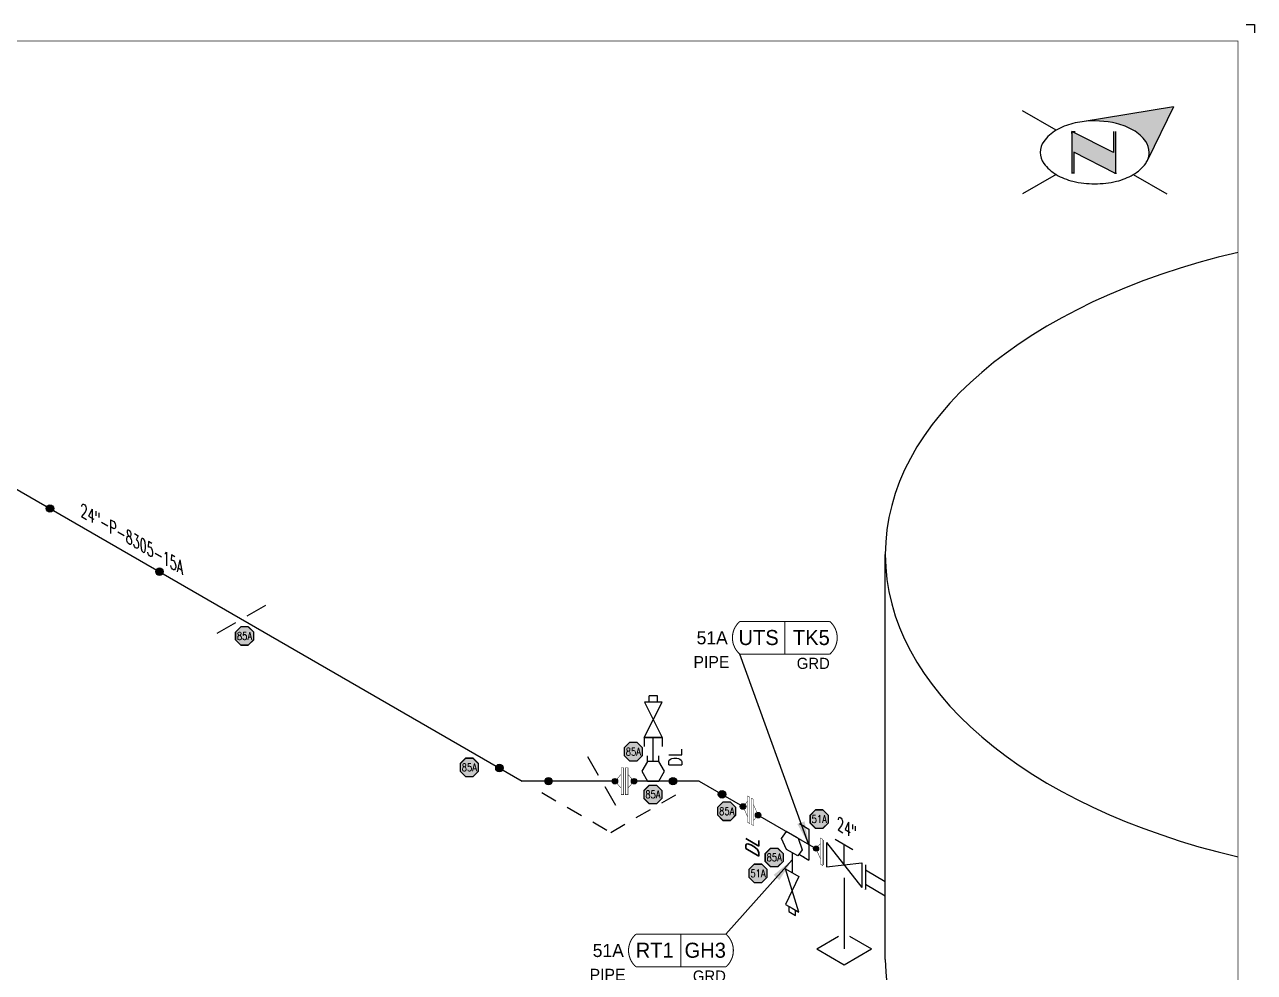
# Model space of a CAD drawing. Header units: inches. Extents: x 0 to 17.2, y 0 to 11.2.
# Drawn here: x 7.85 to 17.25, y 4.01 to 11.25 of the extents above; entities that cross this region are included whole.
import ezdxf
from ezdxf.enums import TextEntityAlignment as Align

# ---------------------------------------------------------------- set-up
doc = ezdxf.new("R2010")
doc.units = ezdxf.units.IN
doc.header["$MEASUREMENT"] = 0
doc.linetypes.add('HIDDEN2', pattern=[0.1875, 0.125, -0.0625])
for name, color, linetype in [('3', 1, 'Continuous'), ('BORDER', 3, 'Continuous'), ('COMP', 1, 'Continuous'), ('DL', 20, 'Continuous'), ('EQUIP', 131, 'Continuous'), ('FITTINGS', 4, 'Continuous'), ('PART_PCML', 7, 'Continuous'), ('PART_SelectedCML_RT', 132, 'Continuous'), ('PART_SelectedCML_UT', 132, 'Continuous'), ('PIPE-ANNO', 150, 'HIDDEN2'), ('TEXT', 7, 'Continuous'), ('WELD POINTS', 41, 'Continuous'), ('Welds', 7, 'Continuous')]:
    doc.layers.add(name, color=color, linetype=linetype)
doc.layers.add('PIPE', color=7, linetype='Continuous', lineweight=30)
doc.styles.add('CMLPAS', font='')
doc.styles.add('ISO00', font='romand.shx', dxfattribs={"width": 0.85, "height": 0.05})
doc.styles.add('ISO30', font='simplex.shx', dxfattribs={"width": 0.85, "oblique": 30, "height": 0.075})
doc.styles.add('PART_Standard', font='romans', dxfattribs={"width": 0.8, "height": 0.09})
doc.styles.add('Richmond', font='arial.ttf')
doc.styles.add('SIMPLEX', font='ROMANS')
doc.styles.get("Standard").update_dxf_attribs({"font": 'arial.ttf'})
doc.styles.get('CMLPAS').set_extended_font_data('Cordia New')
doc.dimstyles.new('Richmond', dxfattribs={"dimtxt": 0.18, "dimasz": 0.18, "dimexe": 0.18, "dimexo": 0.0625, "dimgap": 0.09, "dimtad": 0, "dimtih": 1, "dimtoh": 1, "dimdec": 4, "dimzin": 0, "dimdsep": 46, "dimtxsty": 'Richmond', "dimcen": 0.09, "dimadec": 0, "dimazin": 0, "dimtfac": 1, "dimtdec": 4, "dimtofl": 0, "dimtmove": 0, "dimatfit": 3, "dimfxl": 1, "dimtolj": 1, "dimtzin": 0, "dimarcsym": 0})
doc.dimstyles.get("Standard").update_dxf_attribs({"dimtxt": 0.18, "dimasz": 0.18, "dimexe": 0.18, "dimexo": 0.0625, "dimgap": 0.09, "dimtad": 0, "dimtih": 1, "dimtoh": 1, "dimdec": 4, "dimzin": 0, "dimdsep": 46, "dimtxsty": 'Standard', "dimcen": 0.09, "dimadec": 0, "dimazin": 0, "dimtfac": 1, "dimtdec": 4, "dimtofl": 0, "dimtmove": 0, "dimatfit": 3, "dimfxl": 1, "dimtolj": 1, "dimtzin": 0, "dimarcsym": 0})

# ---------------------------------------------------------------- blocks, each defined once
blk = doc.blocks.new('north2')
at = {"layer": 'BORDER'}
for points in [[(-0.706, -0.7673, -0.156851), (-0.679, -0.8512, -0.095667), (-0.6893, -0.9048), (-0.4945, -0.5044), (-1.1905, -0.6173, -0.092194), (-0.9281, -0.6306, -0.072341), (-0.8009, -0.6813, -0.106617)], [(-0.9381, -1.0109), (-0.9364, -1.0092), (-0.9364, -0.6907), (-0.9524, -0.6907), (-0.9524, -0.8533), (-1.2701, -0.6907), (-1.2701, -0.7067), (-1.2701, -1.0118), (-1.254, -1.0118), (-1.254, -0.8492)]]:
    blk.add_hatch(color=7, dxfattribs=at).paths.add_polyline_path(points)
at = {"layer": 'BORDER', "color": 7}
for p, q in [((-1.3895, -0.6813), (-1.6462, -0.5331)), ((-0.4945, -0.5044), (-1.1905, -0.6173)), ((-0.4945, -0.5044), (-0.6893, -0.9048)), ((-1.2701, -0.6907), (-1.2701, -1.0118)), ((-0.9524, -0.8533), (-1.2701, -0.6907)), ((-1.2701, -0.7067), (-1.2701, -0.6907)), ((-1.262, -0.6907), (-1.246, -0.6907)), ((-0.9524, -0.6907), (-0.9524, -0.8533)), ((-0.9364, -0.6907), (-0.9364, -1.0118)), ((-0.9364, -1.0118), (-1.254, -0.8492)), ((-1.254, -0.8492), (-1.254, -1.0118)), ((-1.3895, -1.0211), (-1.6462, -1.1694)), ((-1.2603, -1.0109), (-1.262, -1.0092)), ((-0.9283, -1.0118), (-0.9444, -1.0118)), ((-0.8009, -1.0211), (-0.5441, -1.1694))]:
    blk.add_line(p, q, dxfattribs=at)
for centre, radius, start, end in [((-1.1517, -1.0932), 0.4756, 103.44948, 120), ((-1.0952, -1.3294), 0.7185, 97.62035, 103.44948), ((-1.0952, -1.3294), 0.7185, 76.55052, 97.62035), ((-1.0387, -1.0932), 0.4756, 60, 76.55052), ((-1.2376, -0.9443), 0.3037, 120, 144.34287), ((-0.9527, -0.9443), 0.3037, 35.65713, 60), ((-1.3674, -0.8512), 0.144, 144.34287, 180), ((-0.823, -0.8512), 0.144, 360, 35.65713), ((-1.3674, -0.8512), 0.144, 180, 215.65713), ((-1.2376, -0.7582), 0.3037, 215.65713, 240), ((-0.9527, -0.7582), 0.3037, 300, 324.34287), ((-0.823, -0.8512), 0.144, 324.34287, 337.55468), ((-0.823, -0.8512), 0.144, 337.57958, 360), ((-1.1517, -0.6093), 0.4756, 240, 256.55052), ((-1.0387, -0.6093), 0.4756, 283.44948, 300), ((-1.0952, -0.373), 0.7185, 256.55052, 270), ((-1.0952, -0.373), 0.7185, 270, 283.44948)]:
    blk.add_arc(centre, radius, start, end, dxfattribs=at)
blk = doc.blocks.new('A$C6804a2e5')
blk.add_blockref('north2', (0, 0))
blk = doc.blocks.new('A$C860dd1f6')
at = {"layer": 'PIPE'}
blk.add_blockref('A$C6804a2e5', (0, 0), dxfattribs=at)
blk = doc.blocks.new('Border')
at = {"layer": 'BORDER', "const_width": 0.005}
blk.add_lwpolyline([(0.25, 0.25), (17.25, 0.25), (17.25, 11.25), (0.25, 11.25)], close=True, dxfattribs=at)
blk = doc.blocks.new('2_NOZZLE_FLANGE_EQUIPMENT_30')
blk.add_wipeout([(-0.1757, -0.0465), (-0.1757, -0.1564), (-0.0234, -0.0685), (-0.0234, -0.1073), (0, -0.0937), (0, 0.0937), (-0.0234, 0.0802), (-0.0234, 0.0414)])
at = {"color": 0, "linetype": 'ByBlock', "lineweight": -2}
for p, q in [((-0.0234, 0.0414), (-0.1757, -0.0465)), ((-0.0234, -0.1073), (-0.0234, 0.0802)), ((0, -0.0937), (0, 0.0937)), ((-0.0234, -0.0685), (-0.1757, -0.1564))]:
    blk.add_line(p, q, dxfattribs=at)
blk = doc.blocks.new('3_VALVE_FLANGE_GATE_30')
at = {"color": 0, "linetype": 'ByBlock', "lineweight": -2}
blk.add_wipeout([(-0.1624, -0.1875), (-0.1353, -0.1719), (0, 0), (0.1353, -0.0156), (0.1624, 0), (0.1624, 0.1875), (0.1353, 0.1719), (0, 0), (-0.1353, 0.0156), (-0.1624, 0)], dxfattribs=at)
for p, q in [((0.0677, 0.1953), (-0.0677, 0.1172)), ((0.1353, 0.1719), (-0.1353, -0.1719)), ((0, 0), (0, 0.1563)), ((0.1353, 0.1719), (0.1353, -0.0156)), ((0.1624, 0.1875), (0.1624, 0)), ((-0.1624, 0), (-0.1624, -0.1875)), ((-0.1353, 0.0156), (-0.1353, -0.1719)), ((0.1353, -0.0156), (-0.1353, 0.0156))]:
    blk.add_line(p, q, dxfattribs=at)
blk = doc.blocks.new('AM9A04')
at = {"linetype": 'Continuous', "const_width": 0.01}
blk.add_lwpolyline([(0, -0.289), (0, 0.289), (-0.05, 0.318), (-0.05, -0.26)], close=True, dxfattribs=at)
at = {"const_width": 0.01}
blk.add_lwpolyline([(-0.05, -0.144), (-0.15, 0.087), (-0.05, 0.202)], dxfattribs=at)
blk = doc.blocks.new('A09')
at = {"layer": 'Welds'}
h = blk.add_hatch(color=256, dxfattribs=at)
h.dxf.hatch_style = 1
h.paths.add_polyline_path([(-0.03, 0, 1), (0.03, 0, 1)])
blk.add_circle((0, 0), 0.03, dxfattribs=at)
blk = doc.blocks.new('*U81')
blk.add_wipeout([(0.052, -0.03), (0.0173, -0.07), (0.0173, -0.1101), (0, -0.1001), (0, 0.1001), (0.0173, 0.0901), (0.0173, 0.05)]).dxf.layer = 'COMP'
at = {"layer": '3', "xscale": 0.65, "yscale": 0.65, "zscale": 0.65}
blk.add_blockref('A09', (0.052, -0.03), dxfattribs=at)
at = {"layer": 'COMP', "xscale": 0.3466300616258731, "yscale": 0.3466300616258731, "zscale": 0.3466300616258731, "rotation": 180}
blk.add_blockref('AM9A04', (0, 0), dxfattribs=at)
blk = doc.blocks.new('1_Text_330')
at = {"layer": 'TEXT', "style": 'PART_Standard', "oblique": 330, "width": 0.8}
blk.add_attdef('3/4"', (0, 0), '', height=0.09, rotation=330, dxfattribs=at)
blk = doc.blocks.new('*U110')
blk.add_wipeout([(-0.0234, 0.1133), (-0.0234, 0.0732), (-0.0581, 0.0332), (-0.0234, -0.0469), (-0.0234, -0.0869), (0.0222, -0.1133), (0.0222, -0.0732), (0.0569, -0.0332), (0.0222, 0.0469), (0.0222, 0.0869)])
at = {"linetype": 'Continuous', "const_width": 0.003}
blk.add_lwpolyline([(0.0049, -0.1032), (0.0222, -0.1133), (0.0222, 0.0869), (0.0049, 0.0969)], close=True, dxfattribs=at)
at = {"const_width": 0.003}
blk.add_lwpolyline([(0.0222, 0.0469), (0.0569, -0.0332), (0.0222, -0.0732)], dxfattribs=at)
at = {"xscale": 0.3466300616258731, "yscale": 0.3466300616258731, "zscale": 0.3466300616258731}
blk.add_blockref('AM9A04', (-0.0061, 0.0032), dxfattribs=at)
at = {"layer": 'Welds', "xscale": 0.7, "yscale": 0.7, "zscale": 0.7}
for p in [(-0.0581, 0.0332), (0.0569, -0.0332)]:
    blk.add_blockref('A09', p, dxfattribs=at)
blk = doc.blocks.new('2_WELD_SINGLE_00')
at = {"linetype": 'ByBlock', "lineweight": -2}
h = blk.add_hatch(color=0, dxfattribs=at)
edge = h.paths.add_edge_path()
edge.add_arc((0, 0), 0.0286, 0, 360)
at = {"color": 0, "linetype": 'ByBlock', "lineweight": -2}
blk.add_circle((0, 0), 0.0286, dxfattribs=at)
blk = doc.blocks.new('*U117')
at = {"layer": 'WELD POINTS'}
for p, rotation in [((-0.174, 0.1004), 240), ((0.2009, 0), 179.9999999999996)]:
    blk.add_blockref('2_WELD_SINGLE_00', p, dxfattribs=dict(at, rotation=rotation))
blk = doc.blocks.new('*U116')
at = {"layer": 'WELD POINTS'}
for p, rotation in [((-0.2009, 0), 270.0000000000003), ((0.174, -0.1004), 149.9999999999993)]:
    blk.add_blockref('2_WELD_SINGLE_00', p, dxfattribs=dict(at, rotation=rotation))
blk = doc.blocks.new('*U120')
blk.add_wipeout([(0, 0.0812), (-0.1029, 0.0341), (-0.1029, -0.0341), (0, -0.0812), (0.1029, -0.0341), (0.1029, 0.0341)])
at = {"linetype": 'Continuous', "const_width": 0.00347}
for points in [[(0.1029, 0.0263), (-0.1029, 0.0263), (-0.1029, 0.0063), (0.1029, 0.0063)], [(-0.1029, -0.0063), (0.1029, -0.0063), (0.1029, -0.0263), (-0.1029, -0.0263)]]:
    blk.add_lwpolyline(points, close=True, dxfattribs=at)
for points in [[(0.052, 0.0263), (0, 0.0735), (-0.052, 0.0263)], [(0.052, -0.0263), (0, -0.0735), (-0.052, -0.0263)]]:
    blk.add_lwpolyline(points, dxfattribs=at)
at = {"layer": 'Welds', "xscale": 0.7, "yscale": 0.7, "zscale": 0.7}
for p in [(0, 0.0735), (0, -0.0735)]:
    blk.add_blockref('A09', p, dxfattribs=at)
blk = doc.blocks.new('O-let 2')
at = {"layer": 'FITTINGS', "linetype": 'ByBlock'}
for p, q in [((11.0972, 20.3791), (11.136, 20.4308)), ((11.2238, 20.3801), (11.136, 20.4308)), ((11.1362, 20.2951), (11.0972, 20.3791)), ((11.2238, 20.3801), (11.2567, 20.2906)), ((11.2227, 20.2452), (11.1362, 20.2951)), ((11.2567, 20.2906), (11.2227, 20.2452))]:
    blk.add_line(p, q, dxfattribs=at)
blk = doc.blocks.new('Bleeder Valve 2')
at = {"layer": 'FITTINGS', "linetype": 'ByBlock'}
for p, q in [((0.051, -0.3022), (-0.0515, 0.0297)), ((-0.0515, 0.0297), (0.0515, -0.0297)), ((0.0515, -0.0297), (-0.0513, -0.2431)), ((-0.0513, -0.2431), (-0.0002, -0.2727)), ((-0.0256, -0.258), (-0.0256, -0.2976)), ((-0.0002, -0.2727), (0.051, -0.3022)), ((-0.0256, -0.2976), (0.0253, -0.3271)), ((0.0253, -0.3271), (0.0253, -0.2874))]:
    blk.add_line(p, q, dxfattribs=at)
blk = doc.blocks.new('Bleeder 2')
at = {"layer": 'PIPE', "linetype": 'Continuous'}
blk.add_line((-0.0005, -0.1353), (-0.0005, -0.2878), dxfattribs=at)
for name, p in [('O-let 2', (-11.1799, -20.4055)), ('Bleeder Valve 2', (-0.0005, -0.2878))]:
    blk.add_blockref(name, p)
blk = doc.blocks.new('DL_Vert_30')
at = {"layer": 'DL', "style": 'ISO30', "oblique": 30, "width": 0.85}
blk.add_text('DL', height=0.1, rotation=90, dxfattribs=at).set_placement((0, 0))
blk = doc.blocks.new('4_SUPPORT_I-BEAM_30')
at = {"color": 0, "linetype": 'ByBlock', "lineweight": -2}
for p, q in [((-0.0435, 0.0251), (-0.1857, 0.1072)), ((0.1857, -0.1072), (0.0435, -0.0251))]:
    blk.add_line(p, q, dxfattribs=at)
blk = doc.blocks.new('4_SUPPORT_PLATE_00')
at = {"color": 0, "linetype": 'ByBlock', "lineweight": -2}
for p, q in [((0, -0.1), (0, -0.6425)), ((-0.2097, -0.6425), (-0.042, -0.5457)), ((0.0407, -0.5449), (0.2097, -0.6425)), ((-0.2097, -0.6425), (0, -0.7636)), ((0, -0.7636), (0.2097, -0.6425))]:
    blk.add_line(p, q, dxfattribs=at)
blk = doc.blocks.new('O-let 5')
at = {"layer": 'FITTINGS', "linetype": 'Continuous'}
for p, q in [((-0.05, 0), (-0.101, -0.087)), ((0.05, 0), (-0.05, 0)), ((0.101, -0.087), (0.05, 0)), ((-0.101, -0.087), (-0.05, -0.174)), ((0.05, -0.174), (0.101, -0.087)), ((-0.05, -0.174), (0.05, -0.174))]:
    blk.add_line(p, q, dxfattribs=at)
blk = doc.blocks.new('Bleeder Valve 7')
at = {"layer": 'FITTINGS'}
for p, q in [((-0.0264, 0.2338), (-0.0264, 0.277)), ((0.0272, 0.277), (-0.0264, 0.277)), ((0.0272, 0.2338), (0.0272, 0.277))]:
    blk.add_line(p, q, dxfattribs=at)
at = {"layer": 'FITTINGS', "linetype": 'ByBlock'}
for p, q in [((-0.0594, 0), (0.0594, 0.2338)), ((0.0004, 0.2338), (-0.0587, 0.2338)), ((-0.0587, 0.2338), (0.0594, 0)), ((0.0594, 0.2338), (0.0004, 0.2338)), ((0.0594, 0), (-0.0594, 0))]:
    blk.add_line(p, q, dxfattribs=at)
blk = doc.blocks.new('3_Bleeder_00')
at = {"layer": 'PIPE', "linetype": 'Continuous'}
blk.add_line((0, 0.0981), (0, 0.2158), dxfattribs=at)
for name, p, xscale, yscale, zscale in [('Bleeder Valve 7', (0.0007, 0.2158), 0.75, 0.75, 0.75), ('O-let 5', (0, 0.0981), 0.5625, 0.5625, 0.5625)]:
    blk.add_blockref(name, p, dxfattribs=dict(xscale=xscale, yscale=yscale, zscale=zscale))
blk = doc.blocks.new('2_SOCKET_SINGLE_00')
at = {"color": 0, "linetype": 'ByBlock', "lineweight": -2}
for p, q in [((0, -0.125), (0, 0.125)), ((0, 0.125), (0.125, 0.125)), ((0, -0.125), (0.125, -0.125))]:
    blk.add_line(p, q, dxfattribs=at)
blk = doc.blocks.new('DL_Vert_00')
at = {"layer": 'DL', "style": 'ISO00', "width": 0.85}
blk.add_text('DL', height=0.1, rotation=90, dxfattribs=at).set_placement((0, 0))
blk = doc.blocks.new('PART_PCML')
blk.add_hatch(color=0).paths.add_polyline_path([(-0.0699, -0.029), (-0.029, -0.0699), (0.029, -0.0699), (0.0699, -0.029), (0.0699, 0.029), (0.029, 0.0699), (-0.029, 0.0699), (-0.0699, 0.029)])
at = {"color": 7, "const_width": 0.009}
blk.add_lwpolyline([(-0.0699, 0.029), (-0.029, 0.0699), (0.029, 0.0699), (0.0699, 0.029), (0.0699, -0.029), (0.029, -0.0699), (-0.029, -0.0699), (-0.0699, -0.029), (-0.0699, 0.029), (-0.029, 0.0699)], dxfattribs=at)
at = {"color": 18, "true_color": 0x000000}
blk.add_lwpolyline([(-0.029, 0.0699), (-0.0699, 0.029), (-0.0699, -0.029), (-0.029, -0.0699), (0.029, -0.0699), (0.0699, -0.029), (0.0699, 0.029), (0.029, 0.0699)], close=True, dxfattribs=at)
at = {"color": 7, "true_color": 0xffffff, "style": 'SIMPLEX', "width": 0.8, "flags": 1}
for tag, p in [('CIRCUIT', (-0.0939, 0.0889)), ('DM', (-0.0527, -0.1332)), ('TYPE', (-0.0749, -0.2043))]:
    blk.add_attdef(tag, p, '', height=0.0586, dxfattribs=at)
at = {"color": 7, "true_color": 0xffffff, "style": 'SIMPLEX', "width": 0.8}
blk.add_attdef('DMDISP', text='', height=0.0586, dxfattribs=at).set_placement((0, 0), align=Align.MIDDLE_CENTER)
blk = doc.blocks.new('CMLPAS')
at = {"const_width": 0.008}
blk.add_lwpolyline([(0.0625, 0.125, 0.454441), (0.0625, -0.125), (0.75, -0.125, 0.454441), (0.75, 0.125)], format="xyb", close=True, dxfattribs=at)
blk.add_lwpolyline([(0.4063, -0.125), (0.4063, 0.125)], dxfattribs=at)
at = {"style": 'CMLPAS', "flags": 1}
for tag, p in [('STATE', (0.75, 0.6229)), ('DL', (0.75, 0.4817)), ('CIRCUIT', (0.75, 0.3405)), ('SUBSINTERVAL(MONTHS)', (-0.0251, -0.3355)), ('OLD_ID', (0.75, -0.3366)), ('OLD_NDE', (0.75, -0.4778)), ('OLD_ENTY', (0.7411, -0.6357)), ('SIZE', (0.7473, -0.7611)), ('SPEC', (0.7473, -0.9022)), ('JUSTIFY', (0.7473, -1.0434)), ('COMMENTS', (0.7473, -1.1846)), ('OLD_ASSET', (0.75, -1.3262)), ('SCHED', (0.7371, -1.4689)), ('NOM_THICK', (0.7521, -1.6102)), ('CORR_ALLOW', (0.763, -1.7453)), ('TML_STATUS', (0.7723, -1.8777)), ('FLOW_ORDER', (0.7785, -2.1301))]:
    blk.add_attdef(tag, text='', height=0.1, dxfattribs=at).set_placement(p, align=Align.MIDDLE_RIGHT)
at = {"style": 'CMLPAS'}
for tag, height, p in [('CHILD', 0.25, (0.75, 0.269)), ('###', 0.115, (0.75, 0.002)), ('ACCESS', 0.085, (0.75, -0.1954))]:
    blk.add_attdef(tag, text='', height=height, dxfattribs=at).set_placement(p, align=Align.MIDDLE_RIGHT)
at = {"color": 152, "style": 'CMLPAS'}
for tag, height, p in [('SPECIAL', 0.085, (0.4055, 0.1897)), ('DM-TYPE', 0.1, (-0.03, 0)), ('COMP', 0.09, (-0.0174, -0.185))]:
    blk.add_attdef(tag, text='', height=height, dxfattribs=at).set_placement(p, align=Align.MIDDLE_RIGHT)
at = {"style": 'CMLPAS'}
blk.add_attdef('NDE', text='', height=0.115, dxfattribs=at).set_placement((0.206, 0.002), align=Align.MIDDLE_CENTER)
blk = doc.blocks.new('*U136')
at = {"color": 20, "linetype": 'ByBlock', "ltscale": 0.7}
blk.add_line((-0.0541, 0.1498), (-0.0541, -0.0873), dxfattribs=at)
for points in [[(-0.1257, 0.1911), (-0.0541, 0.1498)], [(-0.1257, -0.0459), (-0.0541, -0.0873)]]:
    blk.add_leader(points, dimstyle='Richmond', override={"dimasz": 0.04, "dimgap": 0.09, "dimtad": 0}, dxfattribs=at)

msp = doc.modelspace()

# ---------------------------------------------------------------- linework, layer by layer
for p, q in [((17.1875, 11.25), (17.25, 11.25)), ((17.25, 11.25), (17.25, 11.1875))]:
    msp.add_line(p, q)
at = {"layer": 'EQUIP'}
for centre, start_param, end_param in [((18.7441, 7.2001), 5.096989, 7.469382), ((18.7441, 4.1057), 0, 1.186196)]:
    msp.add_ellipse(centre, major_axis=(-4.3153, 0), ratio=0.57735, start_param=start_param, end_param=end_param, dxfattribs=at)
at = {"layer": 'PIPE'}
for p, q in [((4.9273, 9.3521), (11.6536, 5.4686)), ((13.0071, 5.4686), (11.6536, 5.4686)), ((13.0071, 5.4686), (14.4287, 4.6479))]:
    msp.add_line(p, q, dxfattribs=at)
at = {"layer": 'PIPE-ANNO'}
for p, q in [((11.8031, 5.3824), (12.3304, 5.0779)), ((12.3304, 5.0779), (12.8577, 5.3824))]:
    msp.add_line(p, q, dxfattribs=at)

# ---------------------------------------------------------------- block references
msp.add_blockref('1_Text_330', (8.2783, 7.4951)).add_auto_attribs({'3/4"': '24"-P-8305-15A'})
at = {"layer": 'BORDER'}
for name, p in [('Border', (-0.125, -0.125)), ('A$C860dd1f6', (17.125, 11.125))]:
    msp.add_blockref(name, p, dxfattribs=at)
at = {"layer": 'DL'}
for name, p in [('DL_Vert_00', (12.8733, 5.5793)), ('DL_Vert_30', (13.4628, 4.882))]:
    msp.add_blockref(name, p, dxfattribs=at)
at = {"layer": 'FITTINGS', "xscale": -1}
msp.add_blockref('4_SUPPORT_I-BEAM_30', (9.5088, 6.707), dxfattribs=at)
at = {"layer": 'FITTINGS'}
for p, xscale, yscale, zscale, rotation in [((12.6555, 5.8016), 0.5501303242518113, 0.5501303242518113, 0.5501303242518113, 270.0047239550764), ((12.6545, 5.62), 0.3495549157099916, 0.3495549157099916, 0.3495549157099916, 90)]:
    msp.add_blockref('2_SOCKET_SINGLE_00', p, dxfattribs=dict(at, xscale=xscale, yscale=yscale, zscale=zscale, rotation=rotation))
msp.add_blockref('Bleeder 2', (13.7179, 5.0582), dxfattribs=at)
at = {"layer": 'PART_PCML', "color": 13}
for p in [(9.5315, 6.5788), (11.2497, 5.5737), (12.6529, 5.3671), (13.5798, 4.8857)]:
    msp.add_blockref('PART_PCML', p, dxfattribs=at).add_auto_attribs({'DMDISP': '85A'})
at = {"layer": 'PART_PCML', "color": 96}
for p in [(13.9237, 5.1788), (13.4563, 4.7642)]:
    msp.add_blockref('PART_PCML', p, dxfattribs=at).add_auto_attribs({'DMDISP': '51A'})
at = {"layer": 'PART_SelectedCML_RT'}
msp.add_blockref('CMLPAS', (12.4608, 4.1751), dxfattribs=at).add_auto_attribs({'###': 'GH3', 'NDE': 'RT1', 'DM-TYPE': '51A', 'COMP': 'PIPE', 'ACCESS': 'GRD'})
at = {"layer": 'PART_SelectedCML_UT'}
msp.add_blockref('CMLPAS', (13.2547, 6.5645), dxfattribs=at).add_auto_attribs({'###': 'TK5', 'NDE': 'UTS', 'DM-TYPE': '51A', 'COMP': 'PIPE', 'ACCESS': 'GRD'})
at = {"layer": 'WELD POINTS'}
for name, p in [('2_WELD_SINGLE_00', (8.0445, 7.5524)), ('2_WELD_SINGLE_00', (8.8814, 7.0692)), ('*U117', (11.6536, 5.4686)), ('*U116', (13.0071, 5.4686))]:
    msp.add_blockref(name, p, dxfattribs=at)

# ---------------------------------------------------------------- leaders
at = {"layer": 'PART_SelectedCML_RT'}
msp.add_leader([(13.7174, 4.8672), (13.2108, 4.3001)], dimstyle='Standard', dxfattribs=at)

# ---------------------------------------------------------------- next in the draw order: block references
at = {"layer": 'COMP', "rotation": 90.00000000000021}
msp.add_blockref('*U120', (12.4357, 5.4686), dxfattribs=at)
at = {"layer": 'COMP'}
msp.add_blockref('*U110', (13.3998, 5.2423), dxfattribs=at)
at = {"layer": 'FITTINGS', "yscale": -1, "rotation": 180}
msp.add_blockref('2_NOZZLE_FLANGE_EQUIPMENT_30', (14.2531, 4.7493), dxfattribs=at)

# ---------------------------------------------------------------- next in the draw order: linework, layer by layer
at = {"layer": 'EQUIP'}
msp.add_line((14.4287, 4.1057), (14.4287, 7.2001), dxfattribs=at)

# ---------------------------------------------------------------- next in the draw order: block references
at = {"layer": 'FITTINGS', "xscale": 1.542777957453313, "yscale": 1.542777957453313, "zscale": 1.542777957453313}
msp.add_blockref('3_Bleeder_00', (12.6545, 5.4686), dxfattribs=at)
at = {"layer": 'FITTINGS', "rotation": 329.9999999999999}
msp.add_blockref('4_SUPPORT_I-BEAM_30', (12.262, 5.4686), dxfattribs=at)
at = {"layer": 'FITTINGS', "xscale": -1}
msp.add_blockref('3_VALVE_FLANGE_GATE_30', (14.1141, 4.8295), dxfattribs=at)
at = {"layer": 'PART_PCML', "color": 13}
for p in [(12.5035, 5.6942), (13.2171, 5.2395)]:
    msp.add_blockref('PART_PCML', p, dxfattribs=at).add_auto_attribs({'DMDISP': '85A'})

# ---------------------------------------------------------------- next in the draw order: block references
at = {"layer": 'COMP', "ltscale": 0.65, "rotation": 180}
msp.add_blockref('*U81', (13.9517, 4.9233), dxfattribs=at)
at = {"layer": 'FITTINGS'}
msp.add_blockref('4_SUPPORT_PLATE_00', (14.1141, 4.8295), dxfattribs=at)
at = {"layer": 'TEXT'}
msp.add_blockref('1_Text_330', (14.0597, 5.1016), dxfattribs=at).add_auto_attribs({'3/4"': '24"'})

# ---------------------------------------------------------------- next in the draw order: block references
at = {"layer": 'DL'}
msp.add_blockref('*U136', (13.8997, 4.9533), dxfattribs=at)

# ---------------------------------------------------------------- next in the draw order: leaders
at = {"layer": 'PART_SelectedCML_UT'}
msp.add_leader([(13.8456, 4.9827), (13.3172, 6.4395)], dimstyle='Standard', dxfattribs=at)

doc.saveas('drawing.dxf')
